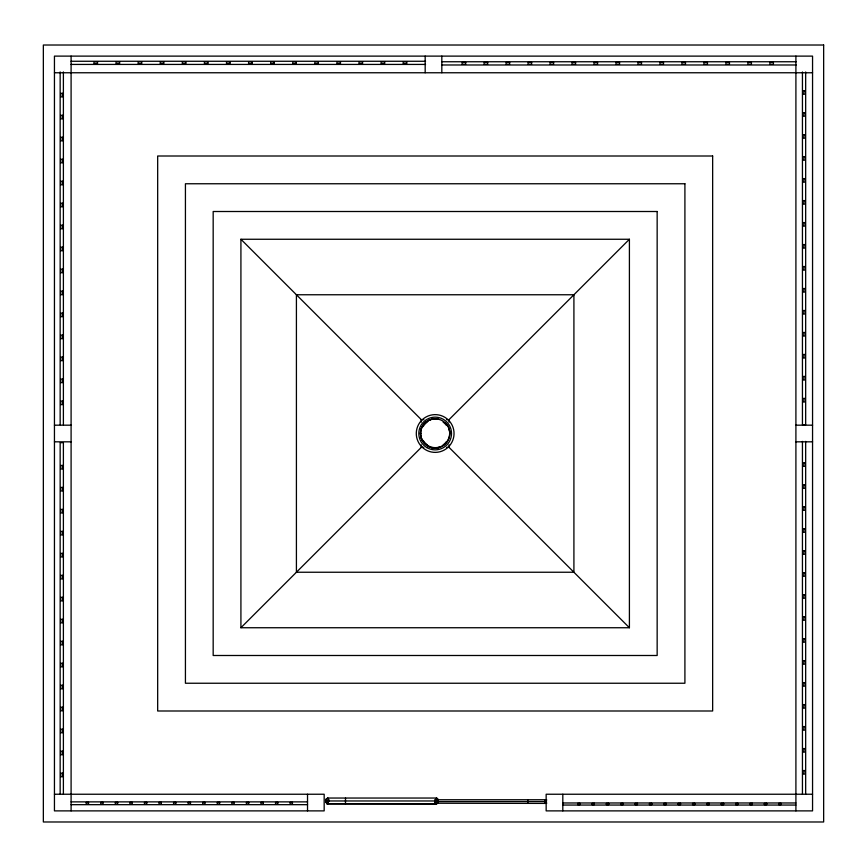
<?xml version="1.0" encoding="UTF-8"?>
<svg xmlns="http://www.w3.org/2000/svg" width="867" height="867" viewBox="0 0 867 867"><rect width="100%" height="100%" fill="white"/><g stroke="black" fill="none" stroke-linecap="round" stroke-linejoin="round"><path stroke-width="1.3" d="M436.415 799.103L436.426 798.041L327.574 798.041L327.574 798.68M436.426 803.351L436.426 803.904L327.574 803.904L327.574 802.17M420.528 433.37C420.267 424.104 430.119 416.789 438.962 419.346M327.358 803.687C332.44 796.795 321.906 796.795 326.989 803.687L436.665 803.796C439.07 803.2 437.51 796.99 436.426 798.68M421.004 429.523C417.872 439.883 428.45 450.84 438.962 447.654L438.962 447.166C449.409 444.814 453.463 430.357 445.53 423.063M435.158 799.894C436.09 811.967 440.88 792.991 435.158 799.894A5.451 5.451 0 0 0 435.158 802.073L436.296 803.796M345.684 803.254L345.456 803.904L345.521 798.041M435.581 800.306L435.158 802.062M436.784 803.341L438.019 801.812L437.326 800.024M546.492 799.753A1.192 1.192 0 0 0 545.755 799.873L544.877 801.281L545.755 803.145A1.192 1.192 0 0 0 546.492 803.265M435.722 800.176C435.462 805.551 434.139 799.71 436.48 798.106M421.004 429.707C422.728 423.432 428.732 418.837 435.234 418.848M545.711 800.945L545.614 801.162A1.116 1.116 0 0 0 545.614 801.856L545.831 802.268M527.808 799.851L527.797 803.254M240.918 627.741L240.918 239.259L629.409 239.259L629.409 627.741L240.918 627.741L421.286 447.372L421.286 444.847M446.516 419.628L449.041 419.628L629.409 239.259M546.6 802.398L546.015 802.398M436.231 803.297L437.857 802.463L437.477 800.176M546.665 803.297C544.292 803.85 544.292 799.287 546.665 799.84M421.286 433.5L420.506 433.251C420.376 442.495 430.14 449.67 438.962 447.166M71.094 61.264L425.556 61.264M442.083 61.752L796.177 61.752M71.094 64.429L425.556 64.429M442.083 64.982L796.177 64.982M54.448 72.763L812.552 72.763M240.918 239.259L421.286 419.628L423.811 419.628M54.448 425.177L71.094 425.177M795.906 425.177L812.552 425.177M54.448 441.823L71.094 441.823M795.906 441.823L812.552 441.823M421.286 447.372L423.811 447.372M446.516 447.372L449.041 447.372L629.409 627.741M54.448 794.237L324.171 794.237L324.171 810.883L54.448 810.883L54.448 56.117L812.552 56.117L812.552 810.883L546.156 810.883L546.156 794.237L812.552 794.237M437.954 799.742L545.896 799.742L545.896 800.49M546.405 800.566L546.6 800.631M328.105 800.967L435.548 800.967M437.532 801.574L545.82 801.574M71.094 801.877L307.525 801.877M562.813 802.972L795.906 802.972M71.094 804.674L307.525 804.674M562.813 805.053L795.906 805.053M449.323 429.707L449.821 433.5A14.652 14.652 0 0 1 427.832 446.191L427.832 445.725M436.426 803.872L436.426 803.254M436.654 803.297L436.643 802.322M805.671 71.983L805.671 424.732L802.441 424.732L802.441 71.983M805.671 441.39L805.671 794.139M802.441 441.39L802.441 794.139M795.906 56.117L795.906 810.883M562.813 794.237L562.813 810.883M545.896 802.322L545.896 803.406L436.101 803.232A1.192 1.192 0 0 0 437.152 803.221M449.821 433.251L449.821 433.5A14.652 14.652 0 0 0 427.832 420.809L427.832 420.809A14.652 14.652 0 0 0 427.832 446.191M449.041 419.628L449.041 422.153M449.041 444.847L449.041 447.372M441.823 56.117L441.823 72.763M425.177 56.117L425.177 72.763M421.286 419.628L421.286 422.153M307.525 794.237L307.525 810.883M71.094 56.117L71.094 810.883M63.389 71.918L63.389 424.667M63.389 794.085L63.389 442.679L60.159 442.679L60.159 794.085M60.159 71.918L60.159 424.667M446.527 441.455A13.872 13.872 0 0 1 443.124 444.869M427.214 444.869A13.872 13.872 0 0 1 423.15 440.436M423.15 426.564A13.872 13.872 0 0 1 427.214 422.131M443.124 422.131A13.872 13.872 0 0 1 446.527 425.545M544.975 802.192A2.157 2.157 0 0 1 544.975 800.826M435.277 802.257A2.157 2.157 0 0 1 435.277 800.902M437.922 800.902A2.157 2.157 0 0 1 437.922 802.257M328.495 799.786A5.451 5.451 0 0 1 328.495 801.953M325.851 801.953A5.451 5.451 0 0 1 325.851 799.786M437.802 799.894A5.451 5.451 0 0 1 437.802 802.073M326.404 801.065A2.937 2.937 0 0 1 326.404 800.664M325.797 800.23C327.715 812.108 330.847 791.831 325.797 800.23M326.924 800.664L327.206 801.401L326.924 800.664M436.231 800.772L436.513 801.52L436.231 800.772M546.058 801.379L546.47 801.78L546.058 801.379M823.65 45.019L43.35 45.019L43.35 821.981L823.65 821.981L823.65 45.019M97.516 61.925L93.972 61.925L93.972 63.757L97.516 63.757L97.516 61.925M119.603 61.925L116.059 61.925L116.059 63.757L119.603 63.757L119.603 61.925M141.689 61.925L138.156 61.925L138.156 63.757L141.689 63.757L141.689 61.925M163.776 61.925L160.243 61.925L160.243 63.757L163.776 63.757L163.776 61.925M185.863 61.925L182.33 61.925L182.33 63.757L185.863 63.757L185.863 61.925M207.95 61.925L204.417 61.925L204.417 63.757L207.95 63.757L207.95 61.925M230.037 61.925L226.504 61.925L226.504 63.757L230.037 63.757L230.037 61.925M252.124 61.925L248.591 61.925L248.591 63.757L252.124 63.757L252.124 61.925M274.21 61.925L270.677 61.925L270.677 63.757L274.21 63.757L274.21 61.925M296.297 61.925L292.764 61.925L292.764 63.757L296.297 63.757L296.297 61.925M318.384 61.925L314.851 61.925L314.851 63.757L318.384 63.757L318.384 61.925M340.471 61.925L336.938 61.925L336.938 63.757L340.471 63.757L340.471 61.925M362.558 61.925L359.025 61.925L359.025 63.757L362.558 63.757L362.558 61.925M384.655 61.925L381.112 61.925L381.112 63.757L384.655 63.757L384.655 61.925M406.742 61.925L403.198 61.925L403.198 63.757L406.742 63.757L406.742 61.925M465.666 62.424L462.144 62.424L462.144 64.299L465.666 64.299L465.666 62.424M487.644 62.424L484.122 62.424L484.122 64.299L487.644 64.299L487.644 62.424M509.623 62.424L506.111 62.424L506.111 64.299L509.623 64.299L509.623 62.424M531.612 62.424L528.09 62.424L528.09 64.299L531.612 64.299L531.612 62.424M553.59 62.424L550.068 62.424L550.068 64.299L553.59 64.299L553.59 62.424M575.569 62.424L572.057 62.424L572.057 64.299L575.569 64.299L575.569 62.424M597.558 62.424L594.036 62.424L594.036 64.299L597.558 64.299L597.558 62.424M619.537 62.424L616.014 62.424L616.014 64.299L619.537 64.299L619.537 62.424M641.515 62.424L638.004 62.424L638.004 64.299L641.515 64.299L641.515 62.424M663.504 62.424L659.982 62.424L659.982 64.299L663.504 64.299L663.504 62.424M685.483 62.424L681.961 62.424L681.961 64.299L685.483 64.299L685.483 62.424M707.461 62.424L703.95 62.424L703.95 64.299L707.461 64.299L707.461 62.424M729.45 62.424L725.928 62.424L725.928 64.299L729.45 64.299L729.45 62.424M751.429 62.424L747.907 62.424L747.907 64.299L751.429 64.299L751.429 62.424M773.407 62.424L769.896 62.424L769.896 64.299L773.407 64.299L773.407 62.424M804.988 90.688L803.113 90.688L803.113 94.21L804.988 94.21L804.988 90.688M62.706 93.343L60.831 93.343L60.831 96.855L62.706 96.855L62.706 93.343M804.988 112.677L803.113 112.677L803.113 116.189L804.988 116.189L804.988 112.677M62.706 115.322L60.831 115.322L60.831 118.833L62.706 118.833L62.706 115.322M804.988 134.656L803.113 134.656L803.113 138.178L804.988 138.178L804.988 134.656M62.706 137.3L60.831 137.3L60.831 140.822L62.706 140.822L62.706 137.3M712.652 156.006L157.675 156.006L157.675 710.994L712.652 710.994L712.652 156.006M804.988 156.634L803.113 156.634L803.113 160.157L804.988 160.157L804.988 156.634M62.706 159.29L60.831 159.29L60.831 162.801L62.706 162.801L62.706 159.29M804.988 178.624L803.113 178.624L803.113 182.135L804.988 182.135L804.988 178.624M62.706 181.268L60.831 181.268L60.831 184.779L62.706 184.779L62.706 181.268M684.908 183.761L185.43 183.761L185.43 683.239L684.908 683.239L684.908 183.761M804.988 200.602L803.113 200.602L803.113 204.124L804.988 204.124L804.988 200.602M62.706 203.246L60.831 203.246L60.831 206.769L62.706 206.769L62.706 203.246M657.153 211.505L213.174 211.505L213.174 655.495L657.153 655.495L657.153 211.505M804.988 222.591L803.113 222.591L803.113 226.103L804.988 226.103L804.988 222.591M62.706 225.236L60.831 225.236L60.831 228.747L62.706 228.747L62.706 225.236M804.988 244.57L803.113 244.57L803.113 248.081L804.988 248.081L804.988 244.57M62.706 247.214L60.831 247.214L60.831 250.726L62.706 250.726L62.706 247.214M804.988 266.548L803.113 266.548L803.113 270.07L804.988 270.07L804.988 266.548M62.706 269.193L60.831 269.193L60.831 272.715L62.706 272.715L62.706 269.193M804.988 288.538L803.113 288.538L803.113 292.049L804.988 292.049L804.988 288.538M62.706 291.182L60.831 291.182L60.831 294.693L62.706 294.693L62.706 291.182M573.911 294.758L296.416 294.758L296.416 572.242L573.911 572.242L573.911 294.758M804.988 310.516L803.113 310.516L803.113 314.027L804.988 314.027L804.988 310.516M62.706 313.16L60.831 313.16L60.831 316.672L62.706 316.672L62.706 313.16M804.988 332.495L803.113 332.495L803.113 336.017L804.988 336.017L804.988 332.495M62.706 335.139L60.831 335.139L60.831 338.661L62.706 338.661L62.706 335.139M804.988 354.484L803.113 354.484L803.113 357.995L804.988 357.995L804.988 354.484M62.706 357.128L60.831 357.128L60.831 360.639L62.706 360.639L62.706 357.128M804.988 376.462L803.113 376.462L803.113 379.974L804.988 379.974L804.988 376.462M62.706 379.107L60.831 379.107L60.831 382.629L62.706 382.629L62.706 379.107M804.988 398.441L803.113 398.441L803.113 401.963L804.988 401.963L804.988 398.441M62.706 401.085L60.831 401.085L60.831 404.607L62.706 404.607L62.706 401.085M804.988 462.805L803.113 462.805L803.113 466.327L804.988 466.327L804.988 462.805M62.706 465.449L60.831 465.449L60.831 468.971L62.706 468.971L62.706 465.449M804.988 484.794L803.113 484.794L803.113 488.305L804.988 488.305L804.988 484.794M62.706 487.438L60.831 487.438L60.831 490.95L62.706 490.95L62.706 487.438M804.988 506.772L803.113 506.772L803.113 510.284L804.988 510.284L804.988 506.772M62.706 509.417L60.831 509.417L60.831 512.939L62.706 512.939L62.706 509.417M804.988 528.751L803.113 528.751L803.113 532.273L804.988 532.273L804.988 528.751M62.706 531.395L60.831 531.395L60.831 534.917L62.706 534.917L62.706 531.395M804.988 550.74L803.113 550.74L803.113 554.251L804.988 554.251L804.988 550.74M62.706 553.384L60.831 553.384L60.831 556.896L62.706 556.896L62.706 553.384M804.988 572.719L803.113 572.719L803.113 576.23L804.988 576.23L804.988 572.719M62.706 575.363L60.831 575.363L60.831 578.885L62.706 578.885L62.706 575.363M804.988 594.697L803.113 594.697L803.113 598.219L804.988 598.219L804.988 594.697M62.706 597.341L60.831 597.341L60.831 600.864L62.706 600.864L62.706 597.341M804.988 616.686L803.113 616.686L803.113 620.198L804.988 620.198L804.988 616.686M62.706 619.331L60.831 619.331L60.831 622.842L62.706 622.842L62.706 619.331M804.988 638.665L803.113 638.665L803.113 642.176L804.988 642.176L804.988 638.665M62.706 641.309L60.831 641.309L60.831 644.831L62.706 644.831L62.706 641.309M804.988 660.643L803.113 660.643L803.113 664.165L804.988 664.165L804.988 660.643M62.706 663.288L60.831 663.288L60.831 666.81L62.706 666.81L62.706 663.288M804.988 682.632L803.113 682.632L803.113 686.144L804.988 686.144L804.988 682.632M62.706 685.277L60.831 685.277L60.831 688.788L62.706 688.788L62.706 685.277M804.988 704.611L803.113 704.611L803.113 708.122L804.988 708.122L804.988 704.611M62.706 707.255L60.831 707.255L60.831 710.777L62.706 710.777L62.706 707.255M804.988 726.589L803.113 726.589L803.113 730.112L804.988 730.112L804.988 726.589M62.706 729.234L60.831 729.234L60.831 732.756L62.706 732.756L62.706 729.234M804.988 748.579L803.113 748.579L803.113 752.09L804.988 752.09L804.988 748.579M62.706 751.223L60.831 751.223L60.831 754.734L62.706 754.734L62.706 751.223M804.988 770.557L803.113 770.557L803.113 774.079L804.988 774.079L804.988 770.557M62.706 773.201L60.831 773.201L60.831 776.724L62.706 776.724L62.706 773.201M88.521 802.463L86.191 802.463L86.191 804.088L88.521 804.088L88.521 802.463M103.086 802.463L100.745 802.463L100.745 804.088L103.086 804.088L103.086 802.463M117.652 802.463L115.311 802.463L115.311 804.088L117.652 804.088L117.652 802.463M132.218 802.463L129.877 802.463L129.877 804.088L132.218 804.088L132.218 802.463M146.783 802.463L144.442 802.463L144.442 804.088L146.783 804.088L146.783 802.463M161.349 802.463L159.008 802.463L159.008 804.088L161.349 804.088L161.349 802.463M175.914 802.463L173.573 802.463L173.573 804.088L175.914 804.088L175.914 802.463M190.48 802.463L188.139 802.463L188.139 804.088L190.48 804.088L190.48 802.463M205.045 802.463L202.705 802.463L202.705 804.088L205.045 804.088L205.045 802.463M219.611 802.463L217.27 802.463L217.27 804.088L219.611 804.088L219.611 802.463M234.177 802.463L231.836 802.463L231.836 804.088L234.177 804.088L234.177 802.463M248.742 802.463L246.401 802.463L246.401 804.088L248.742 804.088L248.742 802.463M263.308 802.463L260.967 802.463L260.967 804.088L263.308 804.088L263.308 802.463M277.863 802.463L275.533 802.463L275.533 804.088L277.863 804.088L277.863 802.463M292.428 802.463L290.098 802.463L290.098 804.088L292.428 804.088L292.428 802.463M579.98 803.406L577.682 803.406L577.682 804.619L579.98 804.619L579.98 803.406M594.339 803.406L592.042 803.406L592.042 804.619L594.339 804.619L594.339 803.406M608.699 803.406L606.401 803.406L606.401 804.619L608.699 804.619L608.699 803.406M623.059 803.406L620.761 803.406L620.761 804.619L623.059 804.619L623.059 803.406M637.418 803.406L635.121 803.406L635.121 804.619L637.418 804.619L637.418 803.406M651.789 803.406L649.481 803.406L649.481 804.619L651.789 804.619L651.789 803.406M666.149 803.406L663.851 803.406L663.851 804.619L666.149 804.619L666.149 803.406M680.508 803.406L678.211 803.406L678.211 804.619L680.508 804.619L680.508 803.406M694.868 803.406L692.57 803.406L692.57 804.619L694.868 804.619L694.868 803.406M709.228 803.406L706.93 803.406L706.93 804.619L709.228 804.619L709.228 803.406M723.587 803.406L721.29 803.406L721.29 804.619L723.587 804.619L723.587 803.406M737.947 803.406L735.649 803.406L735.649 804.619L737.947 804.619L737.947 803.406M752.307 803.406L750.009 803.406L750.009 804.619L752.307 804.619L752.307 803.406M766.666 803.406L764.369 803.406L764.369 804.619L766.666 804.619L766.666 803.406M781.026 803.406L778.729 803.406L778.729 804.619L781.026 804.619L781.026 803.406M421.817 446.841A18.868 18.868 0 0 0 453.398 438.388A18.868 18.868 0 0 0 430.281 415.271A18.868 18.868 0 0 0 421.817 446.841M426.987 447.665A16.354 16.354 0 0 0 451.523 433.5A16.354 16.354 0 0 0 426.987 419.335A16.354 16.354 0 0 0 426.987 447.665"/></g></svg>
